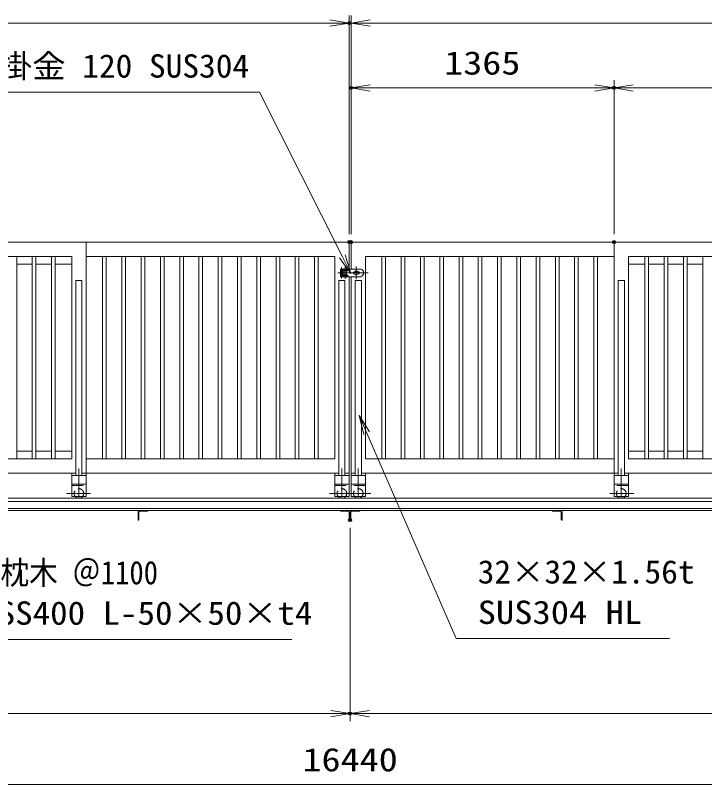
# Model space of a CAD drawing. Units: millimetres at full size. Extents: x -11880 to 11880, y -8400 to 8400.
# Drawn here: x -486 to 3091, y 795 to 4788 of the extents above; entities that cross this region are included whole.
import ezdxf
from ezdxf.enums import TextEntityAlignment as Align

# ---------------------------------------------------------------- set-up
doc = ezdxf.new("R2010")
doc.units = ezdxf.units.MM
doc.header["$LTSCALE"] = 30
doc.header["$PDMODE"] = 32
doc.header["$PDSIZE"] = 15
doc.linetypes.add('USER1', pattern=[10.7, 5, -2.5, 0.7, -2.5])
doc.linetypes.add('USER2', pattern=[2.7, 2, -0.7])
for name, color, linetype, lineweight in [('0-1_軸線', 6, 'USER1', 18), ('0-2_01', 4, 'Continuous', 18), ('0-3_外形線', 7, 'Continuous', 18), ('0-4_隠れ線', 4, 'USER2', 18), ('0-5_0', 7, 'Continuous', 18), ('0-9_寸法線', 3, 'Continuous', 18)]:
    doc.layers.add(name, color=color, linetype=linetype, lineweight=lineweight)
doc.layers.add('0-A_DEFPOINTS', color=7, linetype='Continuous')
doc.styles.add('ＭＳ ゴシック', font='')
doc.styles.get('ＭＳ ゴシック').set_extended_font_data('MS Gothic')

# ---------------------------------------------------------------- blocks, each defined once
blk = doc.blocks.new('_OPEN')
at = {"layer": '0-5_0'}
blk.add_line((0, 0), (-30, 0), dxfattribs=at)
blk.add_lwpolyline([(-30, 5), (0, 0), (-30, -5)], dxfattribs=at)
blk = doc.blocks.new('S158')
at = {"layer": '0-9_寸法線'}
for points in [[(15615046.9, -15321462.9), (15673431.7, -15321462.9), (15686301.5, -15346994.5), (15687651.8, -15349673.4)], [(15685855, -15347219.6), (15687651.8, -15349673.4), (15686747.9, -15346769.5)]]:
    blk.add_lwpolyline(points, dxfattribs=at)
at = {"layer": '0-9_寸法線', "color": 254, "style": 'ＭＳ ゴシック', "width": 1.05}
blk.add_text('MARUKI 掛金 120 SUS304', height=3637, dxfattribs=at).set_placement((15614614.9, -15320272.3), align=Align.BOTTOM_LEFT)
blk = doc.blocks.new('S161')
at = {"layer": '0-9_寸法線'}
for points in [[(15737250.6, -15406529.7), (15704037, -15406529.7), (15690102.3, -15374533), (15688904.4, -15371782.5)], [(15690560.7, -15374333.4), (15688904.4, -15371782.5), (15689643.8, -15374732.6)]]:
    blk.add_lwpolyline(points, dxfattribs=at)
at = {"layer": '0-9_寸法線', "color": 254, "style": 'ＭＳ ゴシック'}
for s, width, p in [('32×32×1.56t', 1.05, (15707385, -15399039.2)), ('SUS304 HL', 1.15, (15707385, -15405339.2))]:
    blk.add_text(s, height=3637, dxfattribs=dict(at, width=width)).set_placement(p, align=Align.BOTTOM_LEFT)
blk = doc.blocks.new('S165')
at = {"layer": '0-9_寸法線'}
for points in [[(15678440.9, -15406651), (15629300.9, -15406651), (15622675.4, -15390848.2), (15621515.5, -15388081.5)], [(15623136.5, -15390654.8), (15621515.5, -15388081.5), (15622214.3, -15391041.5)]]:
    blk.add_lwpolyline(points, dxfattribs=at)
at = {"layer": '0-9_寸法線', "color": 254, "style": 'ＭＳ ゴシック'}
for s, width, p in [('枕木 ＠1100', 0.9, (15633080.9, -15399160.5)), ('SS400 L-50×50×t4', 1.1, (15632648.9, -15405460.5))]:
    blk.add_text(s, height=3637, dxfattribs=dict(at, width=width)).set_placement(p, align=Align.BOTTOM_LEFT)

msp = doc.modelspace()

# ---------------------------------------------------------------- linework, layer by layer
at = {"layer": '0-1_軸線', "linetype": 'Continuous'}
for p, q in [((1206.41, 3422.12), (1206.41, 3480.23)), ((1218.41, 3429.11), (1218.41, 3474.85)), ((1225.91, 3419.86), (1225.91, 3483.21)), ((1233.41, 3428.04), (1233.41, 3474.85)), ((1283.41, 3418.35), (1283.41, 3484)), ((1187.29, 3451.51), (1345.81, 3451.51)), ((1211.5, 3464.51), (1241.1, 3464.51)), ((1211.5, 3438.51), (1242.71, 3438.51))]:
    msp.add_line(p, q, dxfattribs=at)
at = {"layer": '0-1_軸線'}
for p, q in [((-156.09, 2435.83), (-156.09, 2248.72)), ((1208.91, 2435.83), (1208.91, 2248.72)), ((1293.91, 2435.83), (1293.91, 2248.72)), ((2658.91, 2435.83), (2658.91, 2248.72)), ((-221.19, 2306.51), (-95.86, 2306.51)), ((1143.81, 2306.51), (1269.14, 2306.51)), ((1359.01, 2306.51), (1233.68, 2306.51)), ((2724.01, 2306.51), (2598.68, 2306.51))]:
    msp.add_line(p, q, dxfattribs=at)
at = {"layer": '0-2_01', "color": 7}
for p, q in [((-193.59, 2411.51), (-193.59, 2291.51)), ((-193.59, 2399.51), (-118.59, 2399.51)), ((-118.59, 2411.51), (-118.59, 2291.51)), ((1171.41, 2411.51), (1171.41, 2291.51)), ((1171.41, 2399.51), (1246.41, 2399.51)), ((1246.41, 2411.51), (1224.91, 2411.51)), ((1246.41, 2411.51), (1246.41, 2291.51)), ((1256.41, 2411.51), (1256.41, 2291.51)), ((1256.41, 2411.51), (1277.91, 2411.51)), ((1331.41, 2399.51), (1256.41, 2399.51)), ((1331.41, 2411.51), (1331.41, 2291.51)), ((2621.41, 2411.51), (2621.41, 2291.51)), ((2696.41, 2399.51), (2621.41, 2399.51)), ((-193.59, 2354.51), (-118.59, 2354.51)), ((1171.41, 2354.51), (1246.41, 2354.51)), ((1331.41, 2354.51), (1256.41, 2354.51)), ((2696.41, 2354.51), (2621.41, 2354.51)), ((-193.59, 2291.51), (-118.59, 2291.51)), ((1171.41, 2291.51), (1246.41, 2291.51)), ((1331.41, 2291.51), (1256.41, 2291.51))]:
    msp.add_line(p, q, dxfattribs=at)
msp.add_lwpolyline([(2696.41, 2411.51), (2696.41, 2291.51), (2621.41, 2291.51)], dxfattribs=at)
for centre in [(-156.09, 2306.51), (1208.91, 2306.51), (1293.91, 2306.51), (2658.91, 2306.51)]:
    msp.add_arc(centre, 25, 216.8699, 323.1301, dxfattribs=at)
at = {"layer": '0-3_外形線'}
for p, q in [((1246.41, 3611.51), (-1583.59, 3611.51)), ((-118.59, 2411.51), (-118.59, 3611.51)), ((1246.41, 3471.51), (1246.41, 3611.51)), ((1256.41, 3611.51), (4086.41, 3611.51)), ((1256.41, 3471.51), (1256.41, 3611.51)), ((2621.41, 2411.51), (2621.41, 3611.51)), ((-193.59, 3536.51), (-1583.59, 3536.51)), ((-479.09, 2486.51), (-479.09, 3536.51)), ((-398.09, 2486.51), (-398.09, 3536.51)), ((-379.09, 2486.51), (-379.09, 3536.51)), ((-298.09, 2486.51), (-298.09, 3536.51)), ((-279.09, 2486.51), (-279.09, 3536.51)), ((-193.59, 2486.51), (-193.59, 3536.51)), ((1171.41, 3536.51), (-118.59, 3536.51)), ((-33.09, 2486.51), (-33.09, 3536.51)), ((-14.09, 2486.51), (-14.09, 3536.51)), ((66.91, 2486.51), (66.91, 3536.51)), ((85.91, 2486.51), (85.91, 3536.51)), ((166.91, 2486.51), (166.91, 3536.51)), ((185.91, 2486.51), (185.91, 3536.51)), ((266.91, 2486.51), (266.91, 3536.51)), ((285.91, 2486.51), (285.91, 3536.51)), ((366.91, 2486.51), (366.91, 3536.51)), ((385.91, 2486.51), (385.91, 3536.51)), ((466.91, 2486.51), (466.91, 3536.51)), ((485.91, 2486.51), (485.91, 3536.51)), ((566.91, 2486.51), (566.91, 3536.51)), ((585.91, 2486.51), (585.91, 3536.51)), ((666.91, 2486.51), (666.91, 3536.51)), ((685.91, 2486.51), (685.91, 3536.51)), ((766.91, 2486.51), (766.91, 3536.51)), ((785.91, 2486.51), (785.91, 3536.51)), ((866.91, 2486.51), (866.91, 3536.51)), ((885.91, 2486.51), (885.91, 3536.51)), ((966.91, 2486.51), (966.91, 3536.51)), ((985.91, 2486.51), (985.91, 3536.51)), ((1066.91, 2486.51), (1066.91, 3536.51)), ((1085.91, 2486.51), (1085.91, 3536.51)), ((1171.41, 2486.51), (1171.41, 3536.51)), ((1416.91, 2486.51), (1416.91, 3536.51)), ((1435.91, 2486.51), (1435.91, 3536.51)), ((1516.91, 2486.51), (1516.91, 3536.51)), ((1535.91, 2486.51), (1535.91, 3536.51)), ((1616.91, 2486.51), (1616.91, 3536.51)), ((1635.91, 2486.51), (1635.91, 3536.51)), ((1716.91, 2486.51), (1716.91, 3536.51)), ((1735.91, 2486.51), (1735.91, 3536.51)), ((1816.91, 2486.51), (1816.91, 3536.51)), ((1835.91, 2486.51), (1835.91, 3536.51)), ((1916.91, 2486.51), (1916.91, 3536.51)), ((1935.91, 2486.51), (1935.91, 3536.51)), ((2016.91, 2486.51), (2016.91, 3536.51)), ((2035.91, 2486.51), (2035.91, 3536.51)), ((2116.91, 2486.51), (2116.91, 3536.51)), ((2135.91, 2486.51), (2135.91, 3536.51)), ((2216.91, 2486.51), (2216.91, 3536.51)), ((2235.91, 2486.51), (2235.91, 3536.51)), ((2316.91, 2486.51), (2316.91, 3536.51)), ((2335.91, 2486.51), (2335.91, 3536.51)), ((2416.91, 2486.51), (2416.91, 3536.51)), ((2435.91, 2486.51), (2435.91, 3536.51)), ((2516.91, 2486.51), (2516.91, 3536.51)), ((2535.91, 2486.51), (2535.91, 3536.51)), ((2696.41, 3536.51), (4086.41, 3536.51)), ((2696.41, 2486.51), (2696.41, 3536.51)), ((2781.91, 2486.51), (2781.91, 3536.51)), ((2800.91, 2486.51), (2800.91, 3536.51)), ((2881.91, 2486.51), (2881.91, 3536.51)), ((2900.91, 2486.51), (2900.91, 3536.51)), ((2981.91, 2486.51), (2981.91, 3536.51)), ((3000.91, 2486.51), (3000.91, 3536.51)), ((3081.91, 2486.51), (3081.91, 3536.51)), ((-479.09, 3496.51), (-398.09, 3496.51)), ((-379.09, 3496.51), (-298.09, 3496.51)), ((-279.09, 3496.51), (-193.59, 3496.51)), ((2781.91, 3496.51), (2696.41, 3496.51)), ((2881.91, 3496.51), (2800.91, 3496.51)), ((2981.91, 3496.51), (2900.91, 3496.51)), ((3081.91, 3496.51), (3000.91, 3496.51)), ((1306.41, 3471.51), (1201.41, 3471.51)), ((1201.41, 3471.51), (1201.41, 3431.51)), ((1293.41, 3457.51), (1273.41, 3457.51)), ((1293.41, 3445.51), (1273.41, 3445.51)), ((-172.09, 3411.51), (-172.09, 2399.51)), ((-172.09, 3411.51), (-140.09, 3411.51)), ((-140.09, 3411.51), (-140.09, 2399.51)), ((1192.91, 3411.51), (1192.91, 2399.51)), ((1192.91, 3411.51), (1224.91, 3411.51)), ((1201.41, 3431.51), (1306.41, 3431.51)), ((1224.91, 3411.51), (1224.91, 2399.51)), ((1246.41, 2411.51), (1246.41, 3431.51)), ((1256.41, 2411.51), (1256.41, 3431.51)), ((1309.91, 3411.51), (1277.91, 3411.51)), ((1277.91, 3411.51), (1277.91, 2399.51)), ((1309.91, 3411.51), (1309.91, 2399.51)), ((2642.91, 3411.51), (2642.91, 2399.51)), ((2674.91, 3411.51), (2642.91, 3411.51)), ((2674.91, 3411.51), (2674.91, 2399.51)), ((-398.09, 2526.51), (-479.09, 2526.51)), ((-298.09, 2526.51), (-379.09, 2526.51)), ((-193.59, 2526.51), (-279.09, 2526.51)), ((2696.41, 2526.51), (2781.91, 2526.51)), ((2800.91, 2526.51), (2881.91, 2526.51)), ((2900.91, 2526.51), (2981.91, 2526.51)), ((3000.91, 2526.51), (3081.91, 2526.51)), ((-193.59, 2486.51), (-1583.59, 2486.51)), ((-118.59, 2486.51), (1171.41, 2486.51)), ((2696.41, 2486.51), (4086.41, 2486.51)), ((-172.09, 2411.51), (-1583.59, 2411.51)), ((1191.41, 2411.51), (-140.09, 2411.51)), ((1311.41, 2411.51), (2642.91, 2411.51)), ((2674.91, 2411.51), (4086.41, 2411.51)), ((1251.41, 2281.51), (-6956.59, 2281.51)), ((1251.41, 2281.51), (9459.41, 2281.51)), ((1251.41, 2264.01), (-6956.59, 2264.01)), ((1251.41, 2264.01), (9459.41, 2264.01)), ((1251.41, 2228.31), (-6956.59, 2228.31)), ((1251.41, 2218.01), (-6956.59, 2218.01)), ((196.41, 2218.01), (146.41, 2218.01)), ((151.41, 2218.01), (151.41, 2168.01)), ((155.41, 2171.01), (155.41, 2207.51)), ((161.91, 2214.01), (198.41, 2214.01)), ((201.41, 2217.01), (201.41, 2218.01)), ((1201.41, 2217.01), (1201.41, 2218.01)), ((1240.91, 2214.01), (1204.41, 2214.01)), ((1247.41, 2171.01), (1247.41, 2207.51)), ((1251.41, 2228.31), (9459.41, 2228.31)), ((1251.41, 2218.01), (9459.41, 2218.01)), ((1251.41, 2218.01), (1251.41, 2168.01)), ((1251.41, 2218.01), (1251.41, 2168.01)), ((1255.41, 2171.01), (1255.41, 2207.51)), ((1261.91, 2214.01), (1298.41, 2214.01)), ((1301.41, 2217.01), (1301.41, 2218.01)), ((2301.41, 2217.01), (2301.41, 2218.01)), ((2340.91, 2214.01), (2304.41, 2214.01)), ((2306.41, 2218.01), (2356.41, 2218.01)), ((2347.41, 2171.01), (2347.41, 2207.51)), ((151.41, 2168.01), (152.41, 2168.01)), ((1251.41, 2168.01), (1250.41, 2168.01)), ((1251.41, 2168.01), (1252.41, 2168.01))]:
    msp.add_line(p, q, dxfattribs=at)
for points in [[(2621.41, 2486.51), (1331.41, 2486.51), (1331.41, 3536.51), (2621.41, 3536.51)], [(2351.41, 2218.01), (2351.41, 2168.01), (2350.41, 2168.01)]]:
    msp.add_lwpolyline(points, dxfattribs=at)
for centre in [(1218.41, 3464.51), (1218.41, 3438.51), (1233.41, 3464.51), (1233.41, 3438.51)]:
    msp.add_circle(centre, 4, dxfattribs=at)
for centre, radius, start, end in [((1273.41, 3451.51), 6, 90.00001, 270), ((1283.41, 3451.51), 10, 36.8699, 143.1301), ((1283.41, 3451.51), 10, 216.8699, 323.1301), ((1293.41, 3451.51), 6, 270, 90.00001), ((1300.58, 3451.51), 20.83, 286.2601, 73.73985), ((161.91, 2207.51), 6.5, 90, 180), ((198.41, 2217.01), 3, 270, 0), ((1204.41, 2217.01), 3, 180, 270), ((1240.91, 2207.51), 6.5, 0, 90), ((1261.91, 2207.51), 6.5, 90, 180), ((1298.41, 2217.01), 3, 270, 0), ((2304.41, 2217.01), 3, 180, 270), ((2340.91, 2207.51), 6.5, 0, 90), ((152.41, 2171.01), 3, 270, 0), ((1250.41, 2171.01), 3, 180, 270), ((1252.41, 2171.01), 3, 270, 0), ((2350.41, 2171.01), 3, 180, 270)]:
    msp.add_arc(centre, radius, start, end, dxfattribs=at)
at = {"layer": '0-4_隠れ線', "linetype": 'Continuous'}
msp.add_line((1211.41, 3431.51), (1211.41, 3471.51), dxfattribs=at)
at = {"layer": '0-4_隠れ線'}
for p, q in [((-193.59, 2348.51), (-118.59, 2348.51)), ((1171.41, 2348.51), (1246.41, 2348.51)), ((1331.41, 2348.51), (1256.41, 2348.51)), ((2696.41, 2348.51), (2621.41, 2348.51))]:
    msp.add_line(p, q, dxfattribs=at)
for centre in [(-156.09, 2306.51), (1208.91, 2306.51), (1293.91, 2306.51), (2658.91, 2306.51)]:
    msp.add_arc(centre, 25, 323.1301, 216.8699, dxfattribs=at)
at = {"layer": '0-9_寸法線'}
for p, q in [((1246.41, 3651.51), (1246.41, 4787.84)), ((1246.41, 3651.51), (1246.41, 4787.84)), ((1256.41, 3651.51), (1256.41, 4787.84)), ((1256.41, 3651.51), (1256.41, 4787.84)), ((1246.41, 4747.84), (-4788.59, 4747.84)), ((1146.41, 4747.84), (1046.41, 4747.84)), ((1256.41, 4747.84), (1246.41, 4747.84)), ((1256.41, 4747.84), (7291.41, 4747.84)), ((1356.41, 4747.84), (1456.41, 4747.84)), ((1256.41, 3651.51), (1256.41, 4451.51)), ((2621.41, 3651.51), (2621.41, 4451.51)), ((2621.41, 3651.51), (2621.41, 4451.51)), ((2621.41, 4411.51), (1256.41, 4411.51)), ((4086.41, 4411.51), (2621.41, 4411.51)), ((1251.41, 2128.01), (1251.41, 1124.01)), ((1251.41, 2128.01), (1251.41, 1124.01)), ((-4148.59, 1164.01), (1251.41, 1164.01)), ((1251.41, 1164.01), (6651.41, 1164.01)), ((-6968.59, 795.42), (9471.41, 795.42))]:
    msp.add_line(p, q, dxfattribs=at)
at = {"layer": '0-A_DEFPOINTS'}
for p in [(1246.41, 4747.84), (1256.41, 4411.51), (2621.41, 4411.51), (1246.41, 3611.51), (1256.41, 3611.51), (2621.41, 3611.51), (1251.41, 2168.01), (1251.41, 1164.01)]:
    msp.add_point(p, dxfattribs=at)

# ---------------------------------------------------------------- block references
at = {"layer": '0-9_寸法線'}
for name, p, xscale, yscale in [('_OPEN', (1246.41, 4747.84), 3.333333, 3.333333), ('_OPEN', (1246.41, 4747.84), 3.333333, 3.333333), ('S158', (-521665.77, 515104.06), 0.03333333, 0.03333333), ('_OPEN', (2621.41, 4411.51), 3.333333, 3.333333), ('S161', (-521665.77, 515104.06), 0.03333333, 0.03333333), ('S165', (-521665.77, 515104.06), 0.03333333, 0.03333333), ('_OPEN', (1251.41, 1164.01), 3.333333, 3.333333)]:
    msp.add_blockref(name, p, dxfattribs=dict(at, xscale=xscale, yscale=yscale))
at = {"layer": '0-9_寸法線', "xscale": 3.333333, "yscale": 3.333333, "rotation": 180}
for p in [(1256.41, 4747.84), (1256.41, 4747.84), (1256.41, 4411.51), (2621.41, 4411.51), (1251.41, 1164.01)]:
    msp.add_blockref('_OPEN', p, dxfattribs=at)

# ---------------------------------------------------------------- texts
at = {"layer": '0-9_寸法線', "color": 254, "style": 'ＭＳ ゴシック', "width": 1.2}
for s, p in [('1365', (1739.71, 4444.19)), ('16440', (1004.21, 828.1))]:
    msp.add_text(s, height=121.2, dxfattribs=at).set_placement(p, align=Align.BOTTOM_LEFT)

doc.saveas('drawing.dxf')
